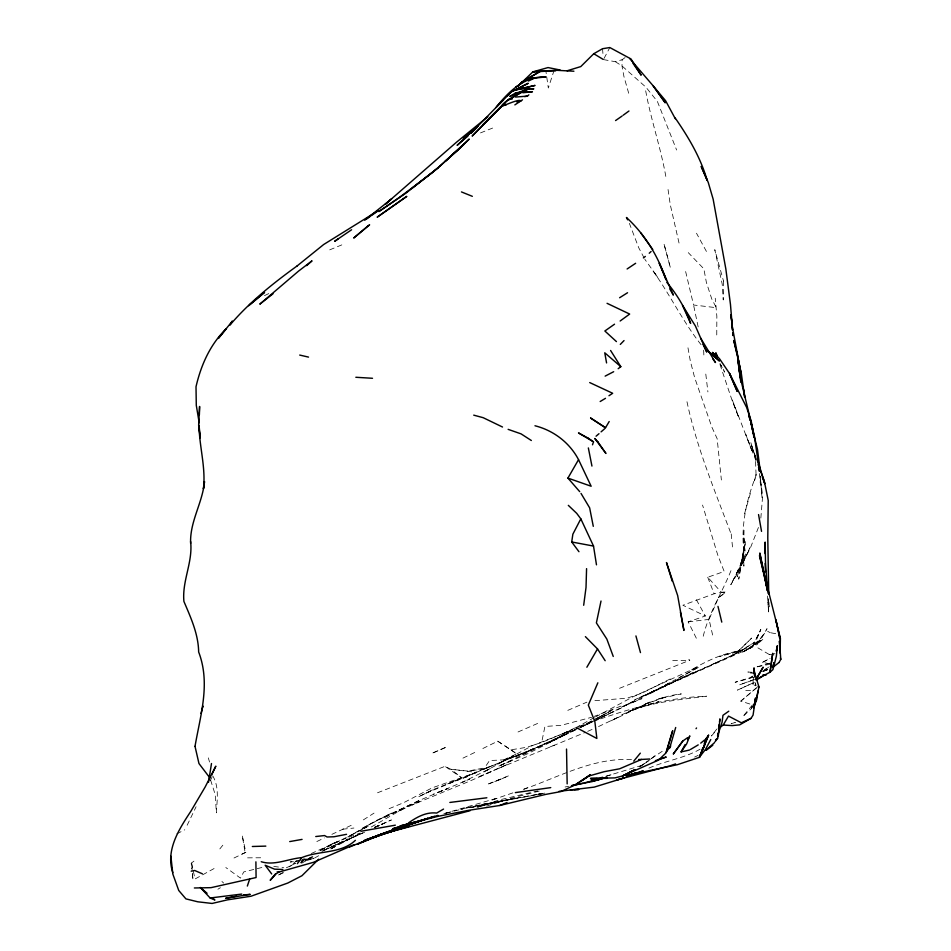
<?xml version="1.0" encoding="UTF-8"?>
<svg xmlns="http://www.w3.org/2000/svg" width="951" height="951" viewBox="0 0 951 951"><rect width="100%" height="100%" fill="white"/><g stroke="black" fill="none" stroke-linecap="round" stroke-linejoin="round"><path stroke-width="0.71" stroke-dasharray="4.75 3.57" d="M716.757 334.966L716.852 316.267L715.247 298.234M767.528 596.015L768.634 612.278L768.646 599.819M744.039 530.266L743.623 549.084C741.114 523.763 746.82 498.93 756.081 475.476L756.057 474.49L754.416 480.802L756.081 475.476L755.367 456.1L755.867 458.323M625.08 57.583L622.156 59.699L621.99 65.94L623.951 76.591L628.694 93.246M755.605 683.032L755.89 685.79L752.919 684.518L753.382 677.576M703.241 636.231C708.887 612.42 722.605 592.045 731.474 569.399M760.836 518.129L762.666 495.661L760.372 478.817L762.013 497.468L760.218 475.072M482.858 748.508L497.753 741.198L510.996 749.828L526.711 747.296L541.678 742.458L544.911 726.481L561.078 725.351L591.558 717.316M744.514 513.837L750.339 493.545M758.434 527.484L750.244 548.335L741.221 565.726L749.875 547.847L739.462 570.196L730.796 584.734L737.441 571.92L730.796 584.734M554.148 70.184L548.323 88.027L545.898 71.182M752.265 706.022L751.231 708.745L742.743 716.721L752.871 704.394M712.62 635.03L709.066 619.398L718.576 597.561L725.066 592.877L724.912 591.819L714.13 593.769L682.901 605.252L705.369 615.986L688.179 621.859L696.334 638.228M595.635 716.888L632.902 696.857L698.058 666.782L690.795 670.205C706.7 660.933 723.723 652.612 742.255 650.615L719.455 656.499L749.626 647.536L763.368 638.858L757.02 644.516L762.69 636.16L750.137 648.523L756.806 643.28L743.016 651.78L757.02 644.516L767.029 628.706C761.929 639.429 753.251 648.166 741.982 652.267L752.182 646.977L760.788 629.61L756.164 640.665L752.182 646.977L750.196 648.13L634.733 699.734L735.694 653.824L754.559 642.329L735.694 653.824L714.142 663.608M745.632 553.993L735.872 574.939L740.627 564.466L742.683 557.334L737.227 576.817L744.3 550.463L741.4 561.363L738.749 579.159L745.691 541.06L741.495 561.886L743.67 549.096L742.386 563.396L743.682 546.647L743.872 566.142L743.623 549.547M187.157 825.242L196.084 806.757M210.314 780.64L212.097 776.967M752.61 646.121L760.788 629.61M752.514 706.248L751.231 708.745L752.752 706.224M604.063 58.38L609.829 47.55M724.103 593.293L724.912 591.819M752.919 684.518L754.298 682.402L737.453 690.117L754.298 682.402M377.535 792.777L444.973 766.328L450.94 769.276L468.047 771.095L483.881 768.931L489.551 760.55L505.825 759.766L520.649 754.452L502.663 760.372L516.738 753.858L510.996 749.828M716.792 729.06L711.491 735.979L716.46 730.035M219.836 848.91L222.819 845.213M700.091 749.174C683.828 758.601 663.881 760.978 646.728 769.121M740.805 701.137L758.03 686.551L740.805 701.137L749.899 704.013M752.752 676.399L750.696 678.158L735.135 682.271L750.173 677.659L752.443 676.102M296.938 860.655L289.021 866.825L295.44 863.377L286.346 867.799M651.364 758.589L664.927 749.483M650.199 759.469L640.154 766.672M651.292 758.601L656.784 754.262M648.059 761.192L639.773 766.815M193.945 861.142L191.187 863.235L191.805 868.869M767.302 669.849L764.592 669.884L769.097 666.496M718.576 597.561L725.066 592.877L721.12 592.033L707.734 577.257L724.187 571.456L717.732 554.944L702.551 505.064M640.106 766.363L648.023 760.99M764.592 669.884L769.133 666.865M363.353 819.893L374.016 813.129M300.171 862.961L302.573 861.463M330.936 848.97L340.969 842.788L364.625 832.22M217.898 889.233L220.394 887.711M302.156 861.107L307.197 858.075M371.235 827.025L404.817 807.886L397.827 811.572L419.343 801.645L412.223 804.938L470.412 780.83L507.679 764.259L477.509 777.502L492.047 771.297M214.082 868.548L194.967 879.021L191.52 862.26L193.017 880.15L191.947 870.284M497.563 764.212L503.804 760.895L483.595 772.2L490.692 768.289L462.329 782.281L469.663 779.095L418.832 800.647L383.194 818.062L418.832 800.647M502.14 761.787L532.596 745.513L569.233 731.26L561.791 734.113L576.163 727.396M318.656 855.734L313.735 858.527L301.348 862.058M330.936 848.767L334.633 846.675L331.162 848.589M282.625 872.661L277.573 875.502L283.624 872.638M598.999 717.434L613.026 709.636L580.55 727.111M301.538 863.27L313.034 856.922L301.063 862.058M319.905 850.86L362.533 829.201M312.487 856.423L305.533 860.191L311.714 856.851M324.101 850.158L362.723 832.993L321.925 851.288M324.018 850.194L348.114 838.996L322.27 851.228M678.194 678.289L699.235 666.901L664.06 685.742M301.859 859.906L304.427 858.539M362.759 829.117L347.864 837.035L375.704 820.772L411.759 804.059M364.007 828.452L368.964 825.825L363.829 828.523M769.609 663.727L762.381 662.395L769.941 658.377M331.412 848.53L360.191 833.504L341.742 842.812L352.31 837.498M595.79 718.825L606.084 713.476M649.878 693.041L656.879 689.427L642.662 696.607L671.073 682.129M649.759 693.861L668.398 684.268L597.299 719.42M594.339 717.553L549.084 742.446L556.121 738.915L498.918 766.054L527.971 753.608L566.808 733.875M264.473 295.63L269.454 293.253M176.827 833.837L184.779 829.771M591.926 720.834L579.646 727.087M578.363 727.741L534.842 748.366L556.632 738.737L549.298 741.923M762.381 662.395L770.132 658.461M661.444 687.823L692.411 672.88L649.39 693.315L670.728 682.842L663.632 686.194L721.262 660.374M432.491 789.924L418.226 796.997L432.491 789.924L535.009 748.282L513.326 757.697M575.783 729.476L549.321 742.6L563.586 735.551M234.005 858.004L245.822 852.322L242.208 835.347L245.132 852.643M316.849 841.528L324.398 837.926M578.398 728.157L570.612 731.985L575.581 729.548M579.694 727.515L584.889 724.959M580.597 727.384L595.754 720.157L580.93 727.265M574.915 730.142L527.841 751.409L506.003 759.195L525.808 753.109L535.258 747.878L527.841 751.409M580.11 727.61L596.039 720.038M351.181 825.349L331.887 834.348M474.739 752.467L460.653 759.231M311.191 853.558L340.066 840.529L360.191 833.04M563.931 735.42L578.256 728.537M596.99 719.598L614.013 711.538M621.265 708.055L596.194 719.931M694.61 757.055L698.153 755.367M374.706 827.62L380.721 824.767L378.201 825.932M670.229 678.931L641.77 693.255L626.852 698.236L594.577 700.685M585.459 724.971L592.556 721.607M597.05 719.55L599.665 718.314M242.053 854.057L245.822 852.322M570.838 730.297L541.678 742.458M374.504 827.655L391.396 819.952L376.905 826.288M501.7 778.893L508.844 775.719L486.983 784.539L501.7 778.893L494.258 781.758M692.34 673.249L699.663 670.015M587.718 731.355L593.127 728.965M598.536 726.564L619.565 716.59L610.708 720.929C633.735 710.623 655.643 696.584 681.308 693.909L658.211 698.926L665.748 696.952L643.577 704.798L650.734 701.672L621.871 714.712L643.732 705.904L658.888 701.624L628.932 711.277C653.801 701.636 680.405 699.805 706.545 696.203C668.66 697.416 631.987 707.841 596.443 720.335M537.636 723.438L517.249 732.318M567.806 710.361L586.91 702.147M374.599 827.322L384.097 823.257L374.825 827.144M619.541 688.298L689.76 660.256L688.809 659.281M499.204 768.135L585.174 732.448M476.463 772.438L425.442 793.419M498.918 766.054L513.504 760.004M389.114 808.695L403.711 802.668L432.027 787.892L476.641 772.414L450.94 769.276L461.877 777.906L444.973 766.328M329.712 249.851L343.275 244.288M542.141 745.085L469.212 775.303L476.641 772.414M523.525 789.342C559.14 776.943 594.054 756.984 632.902 759.694M621.015 706.106L594.256 716.353M763.653 671.133L767.481 669.599M480.481 132.914L494.52 127.303M523.894 789.175L527.52 787.737M550.13 746.892L557.381 744.015M438.34 792.219L447.98 788.498L433.276 794.168M762.619 671.656L767.968 669.611M578.862 726.433L595.076 720.775M754.678 679.24L739.426 684.898L757.234 678.657M486.71 806.079L507.632 799.173L541.559 790.471M477.759 807.03L499.513 799.898L537.838 790.863M512.839 792.884L490.585 800.516L498.098 797.865L441.323 814.377M483.881 768.931L491.287 766.554L468.047 771.095M762.797 670.978L769.359 668.91M605.668 776.373L642.626 765.127M735.254 722.463L731.141 723.711L735.313 722.641M478.044 807.149L492.119 802.929L515.335 798.293L492.119 802.929L476.891 806.971L507.549 800.076L468.855 807.97L487.459 803.547M603.421 59.592L615.321 61.684L622.156 59.699M606.429 776.123L613.906 773.948M261.834 867.502L243.753 871.924L240.484 878.13L225.815 867.526M769.716 663.216L755.57 667.21L771.059 663.988M446.102 813.212L468.474 807.363M445.65 813.2L453.187 811.251M471.078 807.447L491.869 802.739L484.225 804.344L542.129 793.8M544.804 793.122L483.952 804.094L460.902 809.218L483.952 804.094L542.165 793.538M565.084 787L568.662 786.287M753.465 677.623L750.173 677.659M540.037 794.073L542.617 793.61M541.381 793.716L538.504 794.133L542.379 793.479M538.504 794.133L542.498 793.538M299.862 860.572L290.162 862.01L300.278 860.762M301.253 860.37L313.735 858.527L301.717 860.584M757.899 647.869L769.228 654.478L774.994 653.658M688.179 621.859L709.066 619.398M342.598 829.201L353.915 828.036M745.75 690.509L753.834 690.248M672.726 660.672L689.76 660.256M247.593 857.85L264.093 857.754M752.277 672.309L747.878 672.012L751.908 672.488M771.023 632.831L778.798 634.234M769.228 654.478L776.598 655.191M754.916 673.451L748.817 672.809L750.898 673.26M685.635 271.558L693.564 304.998L716.317 307.684L711.788 299.042L706.391 282.447L703.847 268.836L688.274 252.645M273.769 866.397L283.802 867.764M767.659 631.298L770.215 632.724M615.321 61.684L621.99 65.94L645.943 87.207L657.391 101.46L676.613 150.02M497.753 741.198L516.738 753.858M221.94 881.482L223.651 883.075M701.089 344.726C682.913 321.64 670.075 294.834 653.004 270.869L657.878 277.597L644.849 259.29M706.438 251.456L696.489 233.233M212.679 775.743C219.455 786.905 216.971 800.492 216.376 812.796L215.211 794.584L210.373 779.345M696.334 599.689L705.369 615.986M719.99 363.448L724.603 372.126L721.547 365.481M644.16 258.006L638.692 247.676L629.396 223.378M730.511 532.394C714.035 488.885 695.954 445.413 686.551 399.682M756.057 460.973L745.798 434.512L751.932 450.81M751.861 450.643L732.294 399.991L738.808 417.632L732.341 401.12L719.717 363.722M756.081 459.167L752.372 449.585L756.937 461.449M707.734 577.257L714.13 593.769M755.902 457.597L750.91 443.974L755.914 458.441L750.589 441.846M208.317 757.876L209.553 762.024M679.038 243.028L670.265 204.655L667.804 187.822M698.165 326.942L693.564 304.998M665.807 176.399C660.529 146.359 650.092 117.484 645.111 87.433M687.977 347.804L690.283 360.845L694.61 377.523L711.907 427.225L717.161 438.708L721.381 480.005M768.218 598.595L769.418 606.821L768.456 600.283M755.498 682.889L755.89 685.79M705.797 374.076L707.913 391.919M731.212 533.939L732.829 550.225M759.504 473.562L760.325 483.263L760.206 476.201M602.542 48.715L603.196 56.87M768.61 611.541L767.956 601.674L768.491 609.912M703.645 350.218L703.906 356.15M723.509 281.032L723.247 299.969L722.213 284.123L714.772 249.673L723.509 281.032M751.647 638.121L735.789 653.527L728.609 657.212L742.731 649.735L735.789 653.527L751.647 638.121M445.543 747.45L431.599 753.489L445.543 747.45M391.562 813.117L362.165 828.273L391.562 813.117M332.838 843.489L319.286 850.812L340.066 840.529L332.838 843.489M628.433 703.752L621.217 707.33L635.494 700.328L628.433 703.752M627.351 704.56L622.608 706.605L641.961 698.593L627.351 704.56M454.316 781.009L447.136 784.076L469.223 775.957L454.316 781.009M670.277 267.219L663.941 243.718L670.277 267.219M744.918 550.998L743.385 532.096L744.918 550.998"/><path stroke-width="1.43" d="M567.165 783.897L566.523 749.055M754.714 677.1L753.739 669.861L758.969 687.014L756.378 698.759M765.091 553.601L765.163 542.082L765.507 562.326L767.433 590.286M768.729 594.042L767.79 537.981L768.218 500.416L764.259 480.968L758.209 464.647M780.141 652.885L780.402 638.43L759.492 555.61L767.505 589.846L759.825 552.995L767.136 589.608M199.389 414.648L199.591 406.446L198.64 425.204L200.233 437.864M190.592 541.476C193.053 562.1 181.938 580.799 183.912 601.436C190.806 617.651 198.355 634.008 198.652 651.958C210.67 683.46 200.506 714.653 195.038 746.214M586.577 568.639L586.018 587.504L583.676 605.264M753.561 708.019L756.556 699.912L758.078 690.997M753.656 673.403L754.024 667.852L754.88 676.125M718.29 736.359L719.931 718.885L719.527 721.75M586.862 667.245L597.501 648.927L585.388 636.635M715.544 739.878L717.827 738.059L717.922 733.197M718.528 728.906L719.122 724.614M578.957 551.711L571.717 541.975L572.859 534.2L580.823 518.854L576.722 513.362L568.318 505.35M208.495 782.364L211.491 763.522M776.515 649.961L777.395 645.658L776.361 656.249L772.925 669.599L770.025 672.214L758.541 678.277M601.02 601.02L596.384 622.893L606.845 639.084L613.252 656.452M776.373 651.209L777.3 646.858L776.361 650.995M708.602 735.123L705.987 738.701L704.311 746.059L699.294 757.376L677.421 764.687L631.167 774.471L636.564 772.878M202.646 707.211L202.943 706.034L201.041 713.428M754.809 700.744L755.581 697.939L753.073 715.093L751.028 718.35L739.688 724.864L732.222 725.589L723.212 725.054L719.836 727.551M672.785 730.689L666.211 752.728L658.484 760.146L622.525 775.968L614.976 777.894L590.464 778.441L597.406 778.393M675.697 727.491L669.718 747.985L670.645 745.941L666.128 752.241L672.405 731.164M717.518 736.062L722.094 722.154L722.974 715.307L728.787 711.205M632.986 63.301L641.152 75.177L631 58.962L609.829 47.55L602.542 48.715L593.769 53.732L580.776 66.582L567.105 70.79M247.343 886.059L249.709 878.962L256.081 877.547L255.902 861.832M592.509 444.795L593.079 443.095M702.825 747.878L699.663 757.044L708.519 735.325L699.294 757.376L705.547 749.317L710.766 739.533M704.18 743.944L705.987 738.701M461.449 191.924L472.338 196.322M579.694 491.631L567.925 478.091L578.541 459.654C569.625 442.667 553.518 430.423 534.973 425.763M597.858 682.806L588.324 705.083L594.862 721.583L596.859 738.463L576.318 727.563M211.99 774.197L215.829 766.149L205.143 787.024L190.842 811.286C179.002 829.224 165.343 850.349 172.809 872.709M605.514 427.748L590.63 418.036L605.514 427.748L609.199 421.519M689.427 750.054L681.106 751.908L685.124 744.526M687.811 739.593L689.82 735.896L686.681 743.837L681.106 751.908M779.059 662.419L780.783 659.352L779.451 641.033L779.903 652.802M230.213 324.766C249.412 302.204 273.127 283.303 297.176 265.888L297.425 265.698M755.772 679.87L763.154 667.186L756.2 679.014M723.212 725.054L728.502 716.079L741.328 722.772L751.028 718.35M753.513 704.953L756.556 699.912M230.071 324.826L232.365 321.069L218.302 338.461L226.433 328.606C210.278 344.119 200.958 365.184 196.013 386.76L196.286 405.304L199.199 422.838M682.83 740.995L673.379 753.87L682.83 740.995L687.692 737.607M696.037 728.692L696.548 727.979M297.342 863.686L301.74 857.636C319.167 850.349 341.159 853.903 355.377 840.327M714.95 741.863L717.541 738.463M275.386 873.981L270.191 880.317L276.242 873.731L278.798 872.115L313.426 862.331L354.069 844.69M633.735 761.157L640.32 753.156M573.905 71.218L556.632 70.303L540.798 71.052L526.818 78.981L520.256 84.009L532.881 71.848L548.038 67.569L560.163 70.005M471.054 133.116L511.281 91.843L528.031 83.379L511.281 91.843L507.18 96.015M472.671 131.381L476.13 127.648L457.122 145.36L467.916 136.052M496.779 106.524C509.118 91.106 524.786 75.914 546.112 76.888L526.818 78.981L534.688 78.053L528.376 81.037M517.962 86.268L522.016 82.048L540.798 71.052L532.881 71.848L555.693 70.79M520.28 83.854L522.016 82.048M620.302 344.417L624.034 340.577M772.592 667.543L778.94 662.574M495.911 107.511L503.091 100.2M495.649 112.087L483.12 124.545L508.179 99.665L522.23 91.926L532.429 91.795L522.824 92.758M489.48 118.304L506.431 101.139L522.23 91.926L514.598 93.59L509.784 96.408L529.552 88.705L533.856 88.835L521.338 88.55L513.778 90.476L535.056 85.424L521.338 88.55L529.552 88.705L514.598 93.59L518.711 93.174M714.356 742.79L706.011 750.173M471.114 133.176L477.414 127.054M487.839 116.676L456.349 142.341L385.25 204.334L391.657 198.842L364.697 220.252M649.236 253.239L651.09 251.504M318.692 859.193L301.966 875.716L287.784 883.039L250.993 896.234L227.455 899.86L212.085 903.45L197.772 901.798L185.921 898.885L178.74 890.469L172.844 874.076L170.883 856.185M248.627 305.723L264.568 292.385L249.804 304.629M306.662 265.638L312.011 260.847L298.578 271.083L259.801 304.165L273.008 293.788M524.69 96.622L527.448 96.11L528.875 94.838M438.482 167.519L469.247 139.048L458.061 150.044L432.265 172.69L399.063 197.665L378.831 211.574L405.97 193.124L438.126 167.804L412.461 187.906M601.068 431.873L604.61 428.794M478.365 125.651L463.303 138.584L476.344 127.696M596.075 436.2L598.987 433.704M700.732 743.135L704.75 739.89M297.176 265.888L323.673 244.514L378.641 210.385L372.007 215.164M522.503 99.819L514.848 104.895M618.162 368.715L620.801 366.67L610.578 350.467M706.224 750.244L712.786 745.239M643.387 257.899L645.349 256.425M756.889 679.822L763.059 675.804M623.155 115.237L628.956 111.017M614.536 324.196L604.86 330.996L616.438 341.599M366.444 219.039L370.89 215.936M615.57 120.563L622.097 116.034M635.637 263.296L627.113 268.978M338.045 238.974L334.633 241.304L351.608 229.75M581.988 780.486L590.309 774.803L575.224 784.86L560.864 791.589L545.446 794.454L499.774 805.485L468.665 810.323L437.912 816.338L399.979 825.979L415.278 822.151L392.704 828.773L407.753 824.148M608.973 395.723L612.682 393.286L589.715 382.575M575.224 784.86L588.919 776.016L604.063 771.713L619.648 768.788L641.533 759.433L649.759 758.993M619.612 297.746L627.541 292.742M515.775 87.017L518.2 85.519M620.135 321.01L629.669 314.056L607.059 303.321M600.164 401.524L605.478 398.326M408.466 822.9C416.883 817.135 425.989 811.821 436.664 813.057L443.558 809.063M690.402 749.519L698.224 744.883M634.674 769.644L629.574 772.474L633.14 770.572M634.911 769.799L622.525 775.968L632.843 770.655M605.145 376.132L613.668 371.71M499.774 805.485L507.002 802.537M365.22 840.47L368.548 839.139M369.654 838.699L393.405 829.771L371.354 838.021L386.082 832.398M371.354 838.021L393.405 829.771M364.162 840.446L370.26 838.259M371.484 837.819L393.869 830.615L371.484 837.819L377.595 835.632M366.159 839.888L370.319 838.413L366.29 839.769M349.54 846.984L378.641 835.275L357.457 844.155L385.999 832.743L371.294 838.425L427.795 818.419M670.003 765.828L675.567 763.915M394.629 829.355L421.697 820.202M427.724 818.466L408.157 824.85L428.164 818.431M366.551 839.685L393.976 830.378M408.157 824.85L415.706 822.306L400.775 827.263M658.674 759.564L666.223 757.032L655.37 760.657M434.203 816.612L430.423 817.836L434.512 816.54M635.934 772.901L626.115 776.052L643.316 770.892L639.262 772.081M379.08 835.43L401.512 828.392L409.037 826.383L386.415 832.862L470.115 810.692M433.787 816.695L437.995 815.387M600.069 778.013L602.613 777.252M427.011 818.621L434.036 816.517M423.052 819.738L427.284 818.514M430.114 817.694L434.345 816.469M584.116 782.946L607.011 777.324L591.843 781.556L571.444 785.74M409.12 823.756L421.507 820.214M591.843 781.556L601.781 778.81M668.577 766.209L616.783 779.939L624.284 777.859L594.197 787.119L559.045 791.351M506.146 104.883L502.104 105.941L472.171 136.041L505.373 102.197C493.224 112.075 518.818 97.359 520.946 101.02L516.916 102.078M596.693 778.548L591.13 779.927L598.797 778.382M249.709 878.962L211.027 887.663L194.361 887.972M571.884 785.55L582.761 783.244M302.073 839.388L289.71 841.587M191.187 871.199L194.682 870.498L202.361 873.779M236.597 896.175L225.649 898.291L250.196 894.368L243.575 894.939M346.556 834.312L333.92 836.773L327.096 836.987L324.564 835.549L315.756 836.535M301.74 857.636C288.426 858.729 274.363 865.921 261.228 861.725M395.343 825.171L360.869 831.281M508.179 99.665L512.316 98.904M515.347 792.611L550.748 787.618M207.068 893.262L200.352 887.485L210.135 897.994L241.744 894.071M486.853 797.77L449.847 802.454M265.828 846.117L252.336 846.497M515.525 97.061L527.448 96.11M574.559 789.687L578.719 789.485L570.386 789.877M638.656 759.516L641.533 759.433M600.164 778.382L606.964 778.358M282.863 869.487L274.589 869.166L265.163 865.232L271.689 873.945M355.84 377.274L372.507 378.284M277.11 871.865L278.798 872.115M763.047 674.735L765.935 675.258M571.717 541.975L593.519 546.064L596.479 564.823M299.708 355.068L308.528 357.1M473.729 415.147L483.179 417.691L502.52 427.023M567.925 478.091L591.142 486.234L578.541 459.654M210.135 897.994L214.902 900.015L212.667 898.089M508.131 429.353L521.053 433.87L531.347 440.503M758.03 686.551L758.969 687.014M593.769 53.732L603.16 59.39M707.603 350.907L719.467 361.011L708.495 351.418M620.801 366.67L604.765 352.809L606.572 362.937M669.801 288.949L673.356 295.107L659.245 263.225L666.116 279.903C658.116 256.176 645.016 234.493 626.436 217.494L627.624 219.847M715.853 356.28L712.43 352.393L719.432 358.61L729.476 373.398L746.63 407.444L751.183 421.008L754.345 437.84L752.705 432.182M629.717 58.558L653.919 86.707L665.248 102.827L653.064 85.804L665.593 100.711L675.305 118.732M209.933 777.966L198.961 763.534L195.026 746.392M666.794 282.316C676.981 294.572 685.433 308.231 690.64 323.364L682.521 305.426L695.395 325.955L706.748 352.06L703.074 344.452M712.929 359.038L715.497 362.545L700.566 338.045M640.855 232.995L652.743 249.483M675.234 118.055C688.548 137.324 700.685 157.711 707.152 180.393L701.196 166.437L708.233 182.39L713.143 199.151L725.827 268.883L730.463 304.415L732.555 329.771M597.501 648.927L605.169 660.707M581.013 493.403L589.644 507.846L593.281 526.331M580.823 518.854L593.519 546.064M717.886 357.517L715.782 352.797L717.256 356.887M762.369 477.224L764.77 483.655L757.258 458.941M751.694 427.736L754.393 436.022L759.492 471.363L758.541 467.226M780.379 658.009L780.783 659.352M750.898 422.874L757.483 449.419L759.992 469.116M750.173 420.199L749.031 416.027L750.149 420.14M750.933 422.969L753.596 432.693M635.922 635.922L640.475 652.588M753.144 431.076L740.877 379.841L738.059 361.356L740.211 377.69L738.024 357.469L733.768 340.446L738.249 359.787L740.211 377.69M672.25 581.239L666.473 562.54L677.659 595.552L683.924 630.442L680.429 612.23M717.981 606.393L721.773 622.12M588.348 447.933L591.938 466.073M758.541 514.562L761.537 531.359M768.146 593.46L766.221 582.107L767.243 590.535M744.039 390.053L744.657 397.138L741.352 373.672L737.667 356.934L741.269 374.872L731.699 323.352L732.46 330.14M740.27 378.213L740.865 382.254M730.843 314.769L731.913 322.508L730.903 315.375M732.757 332.862L733.066 335.572L732.805 332.672M200.185 436.485L199.032 425.311C199.246 446.601 205.987 467.488 203.407 488.85L204.513 481.575C202.587 502.841 189.701 521.659 190.628 543.354M765.971 579.837L766.672 586.731M766.779 586.315L766.03 577.673L766.732 586.137M765.472 571.801L765.103 563.551M772.699 653.444L770.025 672.214L772.699 653.444M773.841 662.871L772.949 667.186L773.888 662.823M464.421 143.827L445.294 161.194L464.421 143.827M367.918 225.981L353.701 238.023L369.63 224.852L367.918 225.981M406.659 196.465L377.321 217.078L406.659 196.465M378.807 835.192L364.114 840.91L384.454 833.028L378.807 835.192M569.673 432.515L569.673 432.515M588.396 438.292L578.505 432.919L593.65 441.942L588.396 438.292M597.917 441.93L594.815 438.494L605.942 453.461L597.917 441.93M730.416 375.443L729.476 373.398L737.251 391.467L730.416 375.443M779.606 636.338L775.897 619.838L779.832 639.001L779.606 636.338"/></g></svg>
